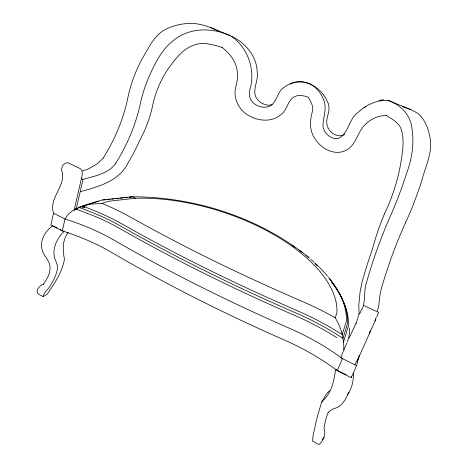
<?xml version="1.0" encoding="UTF-8"?>
<svg xmlns="http://www.w3.org/2000/svg" width="468" height="468" viewBox="0 0 468 468"><rect width="100%" height="100%" fill="white"/><g stroke="black" fill="none" stroke-linecap="round" stroke-linejoin="round"><path stroke-width="0.7" d="M353.539 373.131C353.539 379.712 352.398 386.451 349.064 392.207L344.606 400.614L341.347 404.785L337.457 407.441L331.964 409.383L328.185 412.706M343.705 351.363C344.425 339.651 341.394 327.775 335.205 317.807L332.455 316.239A214.619 132.853 22.9 0 0 309.406 304.574L286.083 294.354A543.594 141.172 21.4 0 1 144.085 224.658L125.038 214.157A204.721 105.797 8.1 0 0 104.604 204.469L101.96 203.381L90.049 204.177L84.591 205.434L79.004 207.342L72.692 210.635L67.936 214.59L64.993 218.977L62.302 230.911A174.154 96.203 7 0 1 111.793 252.527A552.749 157.447 21.6 0 0 285.006 340.318A181.929 119.943 23.4 0 1 337.247 370.609L351.222 377.711L356.604 365.695L359.301 355.06M81.742 170.253L80.66 168.86L68.217 162.852C63.508 161.741 60.003 168.796 62.384 172.376C65.175 186.878 48.672 198.297 53.504 213.192L50.913 225.12L62.302 230.911M384.673 213.402C392.939 196.11 398.66 177.635 401.491 158.675C402.813 149.602 404.159 140.207 401.749 131.186C400.292 123.464 392.67 119.311 386.474 115.672L386.486 115.637M74.026 210.711L81.859 176.641L82.269 173.71L82.07 171.247M76.266 208.681L83.035 179.367L96.192 175.716C103.41 173.429 110.694 170.165 115.374 163.911M375.038 321.03L375.705 318.193M369.468 333.491L370.124 330.782M351.222 377.711L351.567 376.366M362.097 309.243C365.8 300.807 363.554 291.511 366.385 282.83A208.845 77.6 -75.5 0 1 390.622 215.549A112.384 28.384 -72.4 0 0 406.528 173.529C411.606 159.886 414.198 145.244 412.226 130.707C411.313 115.848 401.649 105.037 387.82 100.328M356.072 323.909L359.096 313.338L358.786 305.271L360.009 292.418L362.25 281.286L364.437 273.803A230.519 86.247 -75.5 0 1 372.341 249.216L375.968 236.919A181.098 112.121 -84.1 0 1 384.673 213.402M347.315 342.055C348.777 337.481 350.251 332.637 349.151 327.805M343.506 342.12L348.52 325.471A159.933 80.139 17.3 0 0 343.629 302.076M335.205 317.807L336.878 312.916A144.179 70.569 17.4 0 0 135.55 198.245L131.894 196.771L101.661 200M341.184 356.552L343.056 351.743M327.612 392.675L325.974 394.729L321.469 402.521L317.099 417.649A92.266 14.783 -71.4 0 1 316.327 420.849L315.338 425.26A94.156 18.047 -73.7 0 1 314.636 428.67L313.215 434.538L312.53 441.096L319.071 444.6C323.359 440.815 326.448 433.877 323.996 428.22A86.498 77.512 34.2 0 1 324.564 424.839L325.535 420.457A85.03 74.576 32.3 0 1 326.412 417.275L328.103 412.606M359.535 314.086L361.653 309.43M343.886 349.771L346.841 343.032M376.576 317.561L378.6 312.378L363.888 305.563M337.247 370.609L342.488 358.593A183.784 117.913 23.1 0 0 289.692 328.366A555.68 153.235 21.6 0 1 114.888 240.634A175.716 94.437 7.5 0 0 91.207 228.747L84.866 226.097A175.716 94.437 7.5 0 0 64.993 218.977L53.504 213.192M355.943 323.417L349.105 338.112M357.137 361.091L375.915 319.065M323.891 437.235L322.066 439.897M354.75 364.765L358.611 357.798M68.264 232.274C62.244 240.137 62.595 250.087 64.455 259.19C62.308 272.212 54.399 283.491 47.256 294.109L43.191 296.601L37.826 293.723C35.387 289.505 39.996 285.568 43.524 284.076M321.762 401.953L322.276 401.216A30.876 13.73 28.6 0 1 323.195 400.28C331.882 392.652 333.93 380.338 335.632 369.474L346.32 374.903M349.064 392.207L347.502 394.53M43.319 284.368C47.057 278.875 51.076 272.464 49.807 265.52C48.859 259.383 43.161 255.481 41.985 249.421C39.64 240.148 45.414 231.028 52.691 225.728L57.09 227.963M103.2 158.143L97.215 163.841L90.382 167.842A23.09 13.151 -60.3 0 1 84.743 170.206L81.935 170.943M327.91 392.395L329.583 390.745M364.478 107.698L365.508 106.827M290.47 84.018L291.541 83.246L296.917 81.678L303.001 81.789L309.348 83.596L315.485 86.978L320.949 91.681L325.336 97.35L328.331 103.557L328.916 106.172L328.998 110.261L326.711 120.258L326.787 123.71L327.676 127.062L329.337 130.092L331.642 132.602L334.456 134.421L337.422 135.533L340.411 135.825L343.331 135.188L344.916 134.275M101.96 203.381L108.4 201.269L135.55 198.245M98.491 201.064L79.004 207.342L97.133 214.455A185.831 97.122 7.9 0 1 116.029 223.499L121.873 226.711A553.545 147.046 21.5 0 0 296.185 313.092L303.363 316.31A194.629 121.581 22.9 0 1 338.37 335.398L342.985 338.335L347.601 323.218A158.272 78.922 17.3 0 0 329.302 278.647M336.82 337.72A191.997 120.364 22.9 0 0 302.199 318.796L295.068 315.596A554.469 148.134 21.5 0 1 120.428 228.87L114.631 225.67A183.357 96.197 7.9 0 0 95.94 216.713L75.676 208.892L79.01 207.815M272.247 104.75C266.239 106.447 259.611 103.007 256.3 97.97C251.743 89.54 258.962 80.549 257.137 71.627C256.762 56.178 245.378 42.898 231.947 36.457M80.192 191.681C98.374 186.808 119.398 181.186 128.25 162.548A196.373 167.725 -40.3 0 0 139.224 141.605L144.331 131.075A157.306 143.278 -9.9 0 0 151.889 109.161C155.037 91.716 162.449 75.091 173.722 61.372C179.373 54.265 186.042 47.373 195.021 44.758C203.978 41.757 213.484 44.829 222.124 47.461L222.259 47.479M130.66 196.841L129.437 197.18A156.37 77.624 17.4 0 1 131.531 197.133M379.01 100.322L383.549 99.813M101.474 200.24L82.637 205.996L98.368 212.326A188.557 98.216 8 0 1 117.491 221.458L123.382 224.693A552.415 145.963 21.4 0 0 297.274 310.688L304.51 313.923A197.525 123.014 22.9 0 1 339.943 333.198L342.237 334.515L346.402 321.071A156.37 77.624 17.4 0 0 328.36 277.109M102.907 200.082L105.774 199.766M107.213 199.608L110.079 199.298M111.513 199.14L113.665 198.906M115.812 198.672L118.685 198.356M120.118 198.198L122.985 197.888M124.418 197.73L127.284 197.414M386.474 115.672C378.992 115.292 371.691 118.503 366.269 123.552C356.774 131.426 356.563 146.946 343.764 151.334C330.847 155.622 317.456 145.829 312.489 134.252C309.383 126.535 310.354 118.188 312.706 110.425C313.25 105.528 310.629 101.263 308.254 97.227C303.995 95.747 299.274 94.46 294.951 96.49C287.375 99.988 287.533 110.027 280.935 114.701C269.825 123.938 253.018 120.528 243.027 111.355C236.843 105.084 233.409 95.823 235.743 87.124C237.492 81.303 238.013 75.126 236.866 69.141C235.299 60.226 229.104 52.849 222.124 47.461M131.894 196.771C195.326 196.835 259.29 217.573 308.903 257.47M75.81 208.939L76.401 209.02L75.676 208.892M405.733 222.341A112.864 30.607 -72.3 0 0 421.966 180.192C425.266 166.409 432.824 152.662 430.127 138.159C428.565 129.215 425.33 120.13 418.48 113.853C409.348 107.968 398.713 105.113 388.896 100.632C377.524 99.432 366.385 104.68 358.201 112.285C348.912 118.708 348.853 132.432 339.399 137.984C331.718 140.593 323.955 133.479 322.897 126.103C323.195 116.889 327.53 107.535 323.136 98.461C320.381 92.073 315.619 86.691 309.348 83.596C300.631 80.443 290.564 81.941 283.38 87.885C276.793 92.606 277.044 102.673 269.492 106.23C262.922 108.909 254.756 106.043 251.029 100.058C248.017 95.291 249.748 89.669 251.135 84.685C252.463 77.062 251.889 69.194 249.678 61.794C246.425 51.088 239.698 41.517 230.116 35.58C217.614 30.964 205.487 23.769 191.833 23.4C183.316 23.306 174.88 25.073 167.134 28.63C154.305 34.217 148.707 48.145 141.816 59.337A105.815 70.955 -59.5 0 0 127.805 97.929A177.899 153.744 -38.2 0 1 103.176 158.131M230.139 35.586C212.484 27.688 191.073 27.29 175.067 39.201C166.011 45.753 159.582 54.978 154.674 64.882A106.283 69.779 -59.4 0 0 140.382 103.557A178.507 151.971 -40.5 0 1 115.35 163.899M402.556 106.704L410.939 109.664M308.09 83.24L310.559 84.263M210.623 27.594L216.432 30.221M217.719 30.806L219.656 31.684M81.099 178.425L83.035 179.367M340.774 357.733L356.604 365.695M60.232 229.554L63.999 231.467C56.371 238.855 50.907 250.743 55.809 261.062A27.436 11.062 39.9 0 1 56.511 262.712C58.763 268.018 56.335 273.979 54.095 278.869A83.456 28.677 -49.8 0 1 52.767 281.455L50.784 284.895A85.246 26.366 -47.7 0 1 49.146 287.463C46.987 290.248 43.688 293.021 43.191 296.601M291.933 245.045A156.37 77.624 17.4 0 1 294.98 247.133M299.163 250.117A156.37 77.624 17.4 0 1 302.071 252.293M306.019 255.376A156.37 77.624 17.4 0 1 309.272 258.049M310.851 259.389A156.37 77.624 17.4 0 1 314.256 262.396M315.368 263.42A156.37 77.624 17.4 0 1 327.471 276.038M314.9 263.613A158.272 78.922 17.3 0 1 317.076 265.625M331.683 282.426A159.933 80.139 17.3 0 1 343.079 300.842M405.721 222.306A210.319 84.012 -75.8 0 0 381.04 289.774L379.77 296.326L378.741 306.136A25.611 2.001 -68.1 0 0 377.378 311.091M84.79 206.897L84.252 207.991L80.824 206.669L84.79 206.897"/></g></svg>
